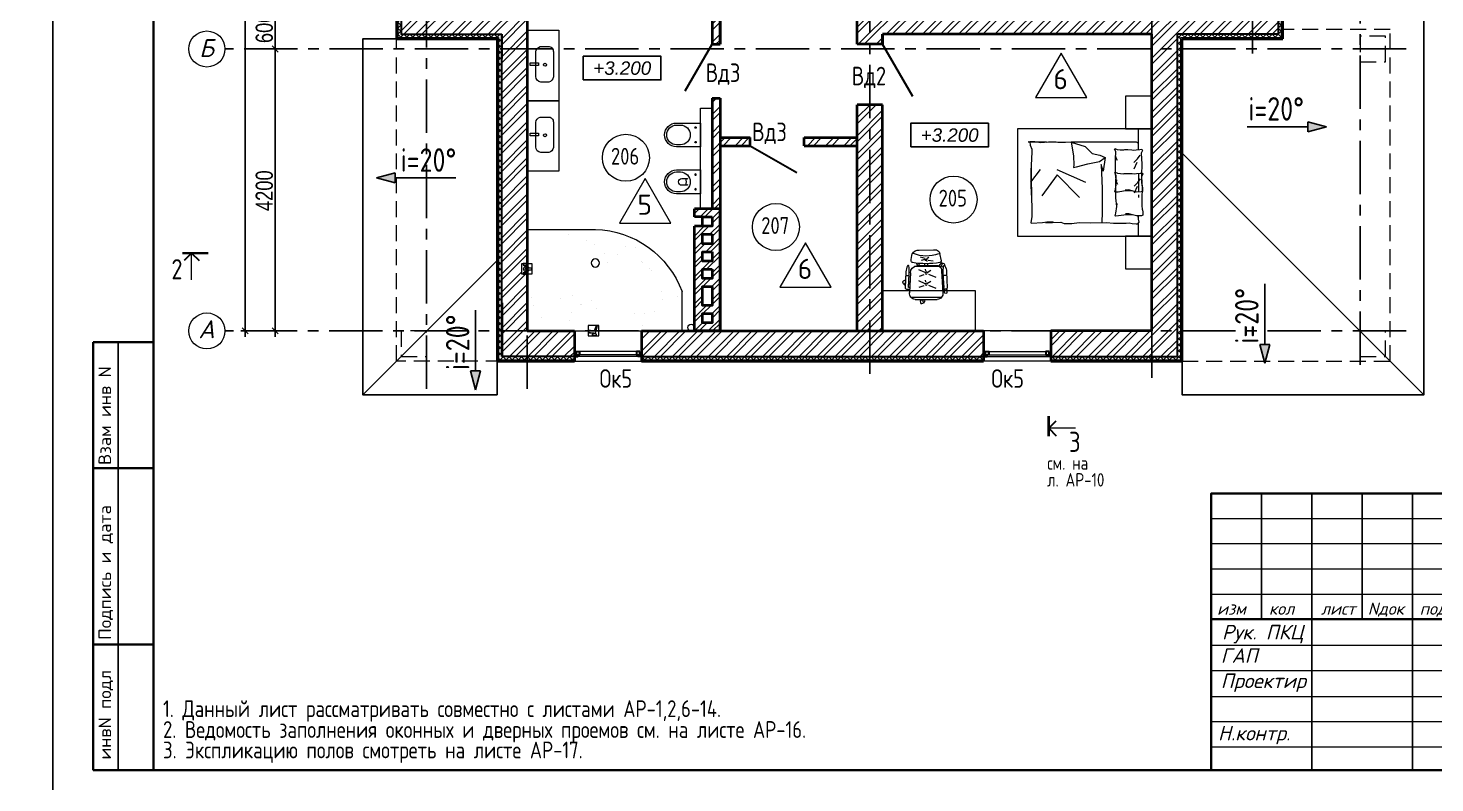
# Model space of a CAD drawing. Extents: x -12289450 to -10763036, y -7834513 to -6150123.
# Drawn here: x -11204386 to -11183438, y -7694349 to -7683106 of the extents above; entities that cross this region are included whole.
import ezdxf

# ---------------------------------------------------------------- set-up
doc = ezdxf.new("R2010")
doc.units = 0
doc.header["$LTSCALE"] = 25
doc.header["$PDMODE"] = 35
doc.linetypes.add('CENTER', pattern=[50.8, 31.75, -6.35, 6.35, -6.35])
doc.linetypes.add('HIDDEN2', pattern=[4.7625, 3.175, -1.5875])
doc.layers.get('DefPoints').update_dxf_attribs({"color": 10, "lineweight": 30})
for name, color, linetype in [('001-ПЕРЕГОРОДКИ', 5, 'Continuous'), ('003-ТЕКСТ', 7, 'Continuous'), ('005-РАЗМЕРЫ', 252, 'Continuous'), ('008-ШТРИХОВКА', 252, 'Continuous'), ('014-ОСИ', 251, 'CENTER'), ('Annotation - Text', 7, 'Continuous'), ('ArchiCAD', 7, 'Continuous'), ('kassa', 7, 'Continuous'), ('Крыши', 7, 'Continuous'), ('Новое', 51, 'Continuous'), ('Примечания', 7, 'Continuous'), ('Текст', 7, 'Continuous'), ('Чертеж эскизный', 7, 'Continuous')]:
    doc.layers.add(name, color=color, linetype=linetype)
for name, color, linetype, lineweight in [('05_Мебель', 32, 'Continuous', 9), ('06_Сантехника', 140, 'Continuous', 9), ('4_мебель', 30, 'Continuous', 9), ('5_сантехника', 140, 'Continuous', 9), ('text', 1, 'Continuous', 15), ('маркировка', 114, 'Continuous', 20), ('САНТЕХНИКА', 7, 'Continuous', 15), ('СТЕНЫ', 5, 'Continuous', 40)]:
    doc.layers.add(name, color=color, linetype=linetype, lineweight=lineweight)
doc.layers.add('Окна ArchiCAD_Ном._пера__23', color=7, linetype='Continuous', lineweight=30, true_color=0xff6600)
doc.layers.add('Окна ArchiCAD_Ном._пера__3', color=7, linetype='Continuous', lineweight=15, true_color=0xff6600)
doc.styles.add('gismo', font='isocpeui.ttf')
doc.styles.add('GOST 2.304', font='cs_gost2304.shx')
doc.styles.add('SIMP701', font='simplex701.shx')
doc.styles.get("Standard").update_dxf_attribs({"font": 'arial.ttf'})
doc.styles.add('TXT0', font='txt', dxfattribs={"width": 0.8})
doc.styles.add('ГОСТ 2.304', font='CS_Gost2304.shx')
doc.styles.add('Текстер', font='ariali.ttf')
doc.dimstyles.new('РАЗМЕРЫ', dxfattribs={"dimscale": 30, "dimtxt": 8.5, "dimasz": 0.15, "dimexe": 0, "dimexo": 0, "dimgap": 1.2, "dimtad": 1, "dimdec": 0, "dimzin": 0, "dimdsep": 46, "dimtxsty": 'TXT0', "dimblk1": 'A8MITTA', "dimblk2": 'A8MITTA', "dimsah": 1, "dimcen": 2, "dimse1": 1, "dimse2": 1, "dimadec": 0, "dimazin": 0, "dimtp": 6, "dimtm": 6, "dimtfac": 1, "dimtdec": 0, "dimtofl": 0, "dimtmove": 0, "dimatfit": 3, "dimldrblk": 'A8MITTA', "dimfxl": 0, "dimtolj": 1, "dimtzin": 0, "dimarcsym": 0})

# ---------------------------------------------------------------- blocks, each defined once
blk = doc.blocks.new('A8MITTA', base_point=(3180, 3140))
for p, q in [((3160, 3140), (3200, 3140)), ((3170, 3130), (3190, 3150)), ((3180, 3155), (3180, 3125))]:
    blk.add_line(p, q)
blk = doc.blocks.new('*D54')
at = {"layer": '005-РАЗМЕРЫ', "color": 0, "lineweight": -2, "ltscale": 1.2, "transparency": 16777216}
blk.add_line((-11200705, -7687613), (-11200705, -7683422), dxfattribs=at)
at = {"layer": 'DefPoints', "color": 0, "ltscale": 1.2, "transparency": 16777216}
for p in [(-11200705, -7683417), (-11200637, -7683417), (-11200654, -7687617)]:
    blk.add_point(p, dxfattribs=at)
at = {"layer": '005-РАЗМЕРЫ', "color": 0, "lineweight": -2, "ltscale": 1.2, "transparency": 16777216, "xscale": 4.5, "yscale": 4.5, "zscale": 4.5}
for p, rotation in [((-11200705, -7683417), 90), ((-11200705, -7687617), 270)]:
    blk.add_blockref('A8MITTA', p, dxfattribs=dict(at, rotation=rotation))
at = {"layer": '005-РАЗМЕРЫ', "color": 0, "ltscale": 1.2, "transparency": 16777216, "insert": (-11200868, -7685528), "char_height": 255, "attachment_point": 5, "rotation": 90, "style": 'TXT0'}
blk.add_mtext('\\A1;4200', dxfattribs=at)
blk = doc.blocks.new('*D55')
at = {"layer": '005-РАЗМЕРЫ', "color": 0, "lineweight": -2, "ltscale": 1.2, "transparency": 16777216}
blk.add_line((-11201152, -7687613), (-11201152, -7677122), dxfattribs=at)
at = {"layer": 'DefPoints', "color": 0, "ltscale": 1.2, "transparency": 16777216}
for p in [(-11201152, -7677117), (-11200975, -7677117), (-11201027, -7687617)]:
    blk.add_point(p, dxfattribs=at)
at = {"layer": '005-РАЗМЕРЫ', "color": 0, "lineweight": -2, "ltscale": 1.2, "transparency": 16777216, "xscale": 4.5, "yscale": 4.5, "zscale": 4.5}
for p, rotation in [((-11201152, -7677117), 90), ((-11201152, -7687617), 270)]:
    blk.add_blockref('A8MITTA', p, dxfattribs=dict(at, rotation=rotation))
at = {"layer": '005-РАЗМЕРЫ', "color": 0, "ltscale": 1.2, "transparency": 16777216, "insert": (-11201315, -7682100), "char_height": 255, "attachment_point": 5, "rotation": 90, "style": 'TXT0'}
blk.add_mtext('\\A1;10500', dxfattribs=at)
blk = doc.blocks.new('*D56')
at = {"layer": '005-РАЗМЕРЫ', "color": 0, "lineweight": -2, "ltscale": 1.2, "transparency": 16777216}
blk.add_line((-11200705, -7683413), (-11200705, -7682822), dxfattribs=at)
at = {"layer": 'DefPoints', "color": 0, "ltscale": 1.2, "transparency": 16777216}
for p in [(-11200891, -7682817), (-11200705, -7682817), (-11200891, -7683417)]:
    blk.add_point(p, dxfattribs=at)
at = {"layer": '005-РАЗМЕРЫ', "color": 0, "lineweight": -2, "ltscale": 1.2, "transparency": 16777216, "xscale": 4.5, "yscale": 4.5, "zscale": 4.5}
for p, rotation in [((-11200705, -7682817), 90), ((-11200705, -7683417), 270)]:
    blk.add_blockref('A8MITTA', p, dxfattribs=dict(at, rotation=rotation))
at = {"layer": '005-РАЗМЕРЫ', "color": 0, "ltscale": 1.2, "transparency": 16777216, "insert": (-11200868, -7683102), "char_height": 255, "attachment_point": 5, "rotation": 90, "style": 'TXT0'}
blk.add_mtext('\\A1;600', dxfattribs=at)
blk = doc.blocks.new('роза')
at = {"layer": 'САНТЕХНИКА', "linetype": 'Continuous', "ltscale": 0.4}
for p, q in [((8605, -236955), (10205, -236955)), ((8605, -236955), (8605, -237569)), ((10205, -236955), (10205, -237362)), ((8605, -237624), (8605, -238005)), ((8605, -238005), (9308, -238005))]:
    blk.add_line(p, q, dxfattribs=at)
for points in [[(9233, -236903), (9344, -236903), (9344, -237013), (9233, -237013)], [(8548, -237651), (8650, -237651), (8650, -237541), (8548, -237541)]]:
    blk.add_lwpolyline(points, close=True, dxfattribs=at)
for points in [[(9257, -236937), (9240, -236937), (9240, -236964), (9257, -236964), (9257, -236952)], [(9248, -236937), (9293, -236937)], [(9297, -236952), (9257, -236952)], [(9293, -236923), (9275, -236923), (9275, -236908), (9320, -236908), (9320, -236923)], [(9293, -236908), (9309, -236908)], [(9293, -236937), (9293, -236923)], [(9315, -237013), (9297, -236952)], [(9320, -236923), (9309, -236923)], [(9309, -236923), (9309, -236937)], [(9309, -236937), (9331, -237013)], [(8589, -237557), (8560, -237557), (8560, -237541), (8605, -237541), (8605, -237557)], [(8589, -237541), (8605, -237541), (8605, -237569)], [(8605, -237635), (8605, -237651), (8560, -237651), (8560, -237635), (8589, -237635)], [(8589, -237568), (8589, -237557)], [(8605, -237624), (8605, -237651), (8589, -237651)], [(8589, -237635), (8589, -237625)], [(8623, -237588), (8650, -237588), (8650, -237604), (8623, -237604)]]:
    blk.add_lwpolyline(points, dxfattribs=at)
for points in [[(8979, -237949, 0, 0, -0.846526), (8870, -237313, 0.05, 0.05, 0), (9255, -237202, 0.05, 0.05, 0.05372), (9523, -237101, 0.05, 0.05, -0.096992), (9831, -237010, 0.05, 0.05, -0.574349), (10102, -237460, 0.05, 0.05, -0.136703), (9714, -237820, 0.05, 0.05, -0.380662), (9563, -237780, 0.05, 0.05, 0.414485), (9412, -237746, 0.05, 0.05, -0.169361), (9088, -237939, 0.05, 0.05, -0.088603)], [(9005, -237895, 0, 0, -0.960693), (8922, -237355, 0.05, 0.05, 0), (9276, -237268, 0.05, 0.05, 0.042303), (9576, -237167, 0.05, 0.05, -0.162407), (9887, -237144, 0.05, 0.05, -0.367548), (9997, -237362, 0.05, 0.05, -0.204221), (9709, -237723, 0.05, 0.05, -0.318406), (9598, -237703, 0.05, 0.05, 0.378033), (9375, -237695, 0.05, 0.05, -0.122857), (9073, -237884, 0.05, 0.05, -0.044484)]]:
    blk.add_lwpolyline(points, format="xyseb", close=True, dxfattribs=at)
at = {"layer": 'САНТЕХНИКА', "linetype": 'Continuous', "ltscale": 0.4, "const_width": 0.05}
for points in [[(8650, -237622), (8650, -237323, -0.349533), (8905, -237013, -0.028168)], [(8905, -237013, -0.103338), (8980, -237011, -0.319501), (9052, -237091, 0.06599), (9068, -237172, 0.186262), (9109, -237223, 0.157206), (9169, -237227, 0.708159)], [(9744, -237023, -0.175876), (9994, -237019, -0.481491), (10102, -237460, 0.275149)]]:
    blk.add_lwpolyline(points, format="xyb", dxfattribs=at)
at = {"layer": 'САНТЕХНИКА', "linetype": 'Continuous', "ltscale": 0.4}
for centre, radius in [((8595, -237596), 15.2), ((9308, -237658), 42)]:
    blk.add_circle(centre, radius, dxfattribs=at)
for centre, radius, start, end in [((9282, -237022), 983, 271.5514, 339.7785), ((8595, -237596), 29.2, 102.1675, 257.8325), ((8595, -237596), 29.2, 15.5335, 71.0444), ((8595, -237596), 29.2, 288.9556, 344.4665)]:
    blk.add_arc(centre, radius, start, end, dxfattribs=at)
blk = doc.blocks.new('*U26')
at = {"layer": '06_Сантехника'}
for points in [[(178, -358), (178, 0), (-178, 0), (-178, -358, 0.413814), (0, -535), (0, -535, 0.413814)], [(-148, -301), (-148, -357, 0.413754), (0, -505, 0.413754), (148, -357), (148, -301, 0.413754), (0, -153, 0.413754)]]:
    blk.add_lwpolyline(points, format="xyb", close=True, dxfattribs=at)
for points in [[(-95, -75), (-125, -75)], [(-110, -90), (-110, -60)], [(95, -75), (125, -75)], [(110, -90), (110, -60)]]:
    blk.add_lwpolyline(points, dxfattribs=at)
for points in [[(-40, -190), (-50, -201), (-50, -279, 0.414214), (0, -329, 0.414214), (50, -279), (50, -201), (39, -190)], [(-50, -221, -0.185786), (50, -221, 2.902182)]]:
    blk.add_lwpolyline(points, format="xyb", dxfattribs=at)
for centre in [(-110, -75), (110, -75)]:
    blk.add_circle(centre, 10, dxfattribs=at)
blk = doc.blocks.new('heheh')
at = {"layer": '06_Сантехника'}
for points in [[(-42, 504), (426, 504), (426, -546), (-42, -546)], [(0, 20), (126, 20), (126, -20), (0, -20)]]:
    blk.add_lwpolyline(points, close=True, dxfattribs=at)
blk.add_lwpolyline([(85, 180, -0.307522), (148, 261), (270, 261, -0.453532), (346, 184), (346, -192, -0.34044), (279, -268), (160, -268, -0.375893), (85, -185)], format="xyb", close=True, dxfattribs=at)
blk.add_circle((222, -11), 21.7, dxfattribs=at)
blk = doc.blocks.new('*U20')
at = {"layer": '05_Мебель'}
for points in [[(900, -2000), (-700, -2000), (-700, 0), (900, 0)], [(206, -533), (244, -550), (255, -546), (239, -513), (235, -469), (231, -427), (235, -414), (236, -396), (236, -352), (233, -292), (229, -265), (234, -230), (239, -172), (241, -145), (225, -135), (184, -155), (21, -143), (-138, -147), (-247, -148), (-297, -143), (-309, -138), (-335, -136), (-387, -133), (-395, -153), (-397, -231), (-378, -290), (-383, -415), (-396, -499), (-398, -535), (-393, -545), (-353, -539), (-258, -523), (-125, -535), (99, -538)], [(561, -538), (599, -555), (610, -551), (594, -518), (590, -474), (586, -432), (590, -419), (591, -401), (591, -357), (588, -297), (584, -270), (589, -236), (594, -177), (596, -150), (580, -140), (539, -160), (376, -149), (217, -152), (108, -154), (58, -149), (46, -144), (20, -141), (-32, -138), (-40, -158), (-42, -236), (-23, -295), (-28, -420), (-41, -504), (-43, -540), (-38, -550), (2, -544), (97, -528), (230, -540), (454, -543)]]:
    blk.add_lwpolyline(points, close=True, dxfattribs=at)
for points in [[(-700, -200), (-502, -200)], [(700, -1200), (697, -1286), (697, -1398), (700, -1424), (703, -1465), (702, -1540), (694, -1655), (702, -1718), (703, -1788), (705, -1842), (700, -1569), (703, -1697), (705, -1742), (706, -1789), (708, -1816), (659, -1813), (597, -1785), (555, -1787), (361, -1797), (156, -1799), (-89, -1791), (314, -1797), (25, -1800), (-59, -1794), (-153, -1790), (-256, -1787), (-406, -1787), (-498, -1800), (-504, -1793), (-494, -1631), (-485, -1564), (-487, -1470), (-493, -1585), (-493, -1480), (-491, -1358), (-510, -1306), (-508, -1193), (-496, -1085), (-499, -915), (-496, -677), (-504, -573), (-503, -383), (-501, -337), (-507, -294), (-516, -234), (-515, -208), (-488, -191), (-447, -199), (-396, -205)], [(-441, -200), (-396, -200)], [(-84, -200), (-121, -200)], [(236, -200), (-41, -200)], [(45, -264), (100, -210), (155, -170)], [(400, -269), (455, -215), (510, -175)], [(592, -200), (900, -200)], [(-378, -290), (-365, -343), (-366, -394)], [(44, -218), (-56, -262)], [(-23, -295), (-10, -348), (-11, -399)], [(400, -223), (299, -267)], [(-258, -523), (-213, -516)], [(146, -536), (116, -531), (78, -511)], [(97, -528), (142, -522)], [(501, -541), (471, -536), (433, -516)], [(700, -1200), (639, -995), (533, -888), (509, -775), (475, -695), (271, -724), (371, -756), (9, -741), (-338, -738), (-497, -743)], [(700, -1200), (501, -1166), (362, -1163), (325, -1169), (333, -1123), (379, -953), (416, -778), (475, -695)], [(297, -1416), (104, -989)], [(-121, -1077), (218, -1410), (-97, -1640)], [(104, -1800), (295, -1657)]]:
    blk.add_lwpolyline(points, dxfattribs=at)
blk.add_lwpolyline([(592, -200), (670, -200, -0.414214), (700, -230), (700, -1200)], format="xyb", dxfattribs=at)
blk = doc.blocks.new('Уровень')
at = {"color": 213, "linetype": 'ByBlock'}
blk.add_lwpolyline([(0, 0), (1544, 0), (1544, 469), (0, 469)], close=True, dxfattribs=at)
at = {"flags": 4}
blk.add_attdef('+-0.000', (70, 107), '', height=250, dxfattribs=at)
blk = doc.blocks.new('ЛИНИЯ_8331', base_point=(-6696, 28377))
at = {"layer": 'Чертеж эскизный', "color": 7, "linetype": 'Continuous'}
blk.add_line((-6696, 28377), (-5792, 28377), dxfattribs=at)
at = {"layer": 'Чертеж эскизный', "color": 49, "linetype": 'Continuous'}
for p, q in [((-5512, 28377), (-5792, 28452)), ((-5792, 28302), (-5792, 28452)), ((-5512, 28377), (-5792, 28302))]:
    blk.add_line(p, q, dxfattribs=at)
at = {"layer": 'Чертеж эскизный', "color": 49}
blk.add_solid([(-5512, 28377), (-5792, 28302), (-5792, 28452)], dxfattribs=at)
blk = doc.blocks.new('*U21')
at = {"layer": '05_Мебель'}
for p, q in [((-351, 231), (-438, 213)), ((-334, 229), (-351, 231)), ((-152, 240), (143, 255)), ((210, 236), (210, -225)), ((-492, 109), (-494, -102)), ((-368, 24), (-386, 92)), ((-349, 25), (-335, 82)), ((-340, 4), (-320, -4)), ((-257, 27), (-289, 27)), ((-257, -170), (-257, 145)), ((-257, -12), (-257, 27)), ((-249, -186), (-249, 178)), ((-182, 11), (-209, 16)), ((-156, 20), (-198, 114)), ((-125, 39), (-100, 113)), ((-17, 12), (-44, 16)), ((9, 21), (-33, 115)), ((40, 40), (65, 114)), ((243, 171), (244, -159)), ((-331, -220), (-438, -198)), ((-371, -9), (-384, -31)), ((-343, -23), (-332, -100)), ((-289, -12), (-257, -12)), ((-159, -6), (-191, -62)), ((-133, -30), (-90, -138)), ((6, -5), (-26, -61)), ((32, -29), (75, -138)), ((-325, -216), (-331, -220)), ((-184, -224), (143, -243))]:
    blk.add_line(p, q, dxfattribs=at)
for points in [[(66, 251), (65, 271), (-139, 259, -0.068535), (-256, 266, -0.533313), (-256, 284, -0.12555), (-169, 308), (69, 318, -0.414214), (89, 300), (91, 252)], [(-28, 314, -0.063028), (-40, 328), (-18, 359, -0.195922), (26, 327), (24, 323)], [(0, 315), (0, 318, -0.414214), (16, 328), (16, 328, -0.324304), (27, 316)], [(243, 52), (270, 55, -0.414214), (285, 43), (285, 43, -0.414214), (273, 28), (243, 24)], [(251, 53, -0.164256), (268, 96), (304, 85, -0.195922), (287, 33), (283, 34)], [(-240, -202), (-269, -228, -0.414214), (-288, -227), (-288, -227, -0.414214), (-287, -208), (-254, -178)], [(-261, -266), (-279, -272, -0.195922), (-295, -220), (-292, -219)], [(66, -239), (65, -260), (-139, -248, 0.068535), (-256, -255, 0.533313), (-256, -273, 0.12555), (-169, -297), (69, -307, 0.414214), (89, -289), (91, -240)], [(-255, -216, -0.137325), (-243, -253, -0.137325)], [(91, -241), (109, -281, -0.414214), (102, -299), (102, -299, -0.300611), (87, -296)], [(101, -263, -0.164256), (147, -265), (148, -303, -0.195922), (93, -303), (93, -299)]]:
    blk.add_lwpolyline(points, format="xyb", dxfattribs=at)
for points in [[(-113, 311), (-113, 261)], [(-15, 247), (-11, 266)], [(17, 268), (13, 248)], [(-298, 154), (-257, 131)], [(-257, 99), (-295, 121)], [(-113, -300), (-113, -250)], [(65, -250), (60, -238)]]:
    blk.add_lwpolyline(points, dxfattribs=at)
for centre in [(-150, 6), (15, 7)]:
    blk.add_circle(centre, 15.2, dxfattribs=at)
for centre, radius, start, end in [((-386, 120), 106, 119.2361, 186.2279), ((-329, 207), 22.6, 351.9619, 107.7777), ((-1485, 7), 1196, 350.212, 9.788), ((-155, 138), 102, 88.604, 176.2041), ((154, 166), 89.4, 3.0007, 97.2703), ((-912, 6), 509, 338.9967, 21.8905), ((-420, -123), 77.2, 164.3745, 256.6582), ((-328, -195), 21.2, 277.5514, 358.5852), ((-189, -155), 69.1, 192.4462, 274.5048), ((154, -154), 89.4, 262.7297, 356.9993)]:
    blk.add_arc(centre, radius, start, end, dxfattribs=at)
blk.add_ellipse((-348, 8), major_axis=(-0.8, -17.3), ratio=0.494061, dxfattribs=at)

msp = doc.modelspace()

# ---------------------------------------------------------------- hatches: boundary and pattern name
at = {"layer": '008-ШТРИХОВКА', "ltscale": 3}
h = msp.add_hatch(dxfattribs=at)
h.set_pattern_fill('ANSI32', color=256, scale=20)
h.set_pattern_definition([(45, (-11198831.93, -7687997.22), (-134.7038, 134.7038), []), (45, (-11198742.13, -7687997.22), (-134.7038, 134.7038), [])])
h.paths.add_polyline_path([(-11196951.9, -7679117.2), (-11197331.9, -7679117.2), (-11197331.9, -7680337.2), (-11198831.9, -7680337.2), (-11198831.9, -7681267.2), (-11198781.9, -7681267.2), (-11198451.9, -7681267.2), (-11198451.9, -7681117.2), (-11198451.9, -7680717.2), (-11196951.9, -7680717.2)])
h.paths.add_polyline_path([(-11196951.9, -7677117.2), (-11195951.9, -7677117.2), (-11195951.9, -7676737.2), (-11197331.9, -7676737.2), (-11197331.9, -7678117.2), (-11197281.9, -7678117.2), (-11196951.9, -7678117.2)])
h.paths.add_polyline_path([(-11189561.9, -7676737.2), (-11194951.9, -7676737.2), (-11194951.9, -7676787.2), (-11194951.9, -7677117.2), (-11192041.9, -7677117.2), (-11192041.9, -7677937.2), (-11191661.9, -7677937.2), (-11191661.9, -7677117.2), (-11189561.9, -7677117.2)])
h.paths.add_polyline_path([(-11191661.9, -7678977.2), (-11192041.9, -7678977.2), (-11192041.9, -7679557.2), (-11192041.9, -7680717.2), (-11191661.9, -7680717.2)])
h.paths.add_polyline_path([(-11185771.9, -7676737.2), (-11188561.9, -7676737.2), (-11188561.9, -7677117.2), (-11188551.9, -7677117.2), (-11186951.9, -7677117.2), (-11186467, -7677117.2), (-11186151.9, -7677117.2), (-11186151.9, -7679467.2), (-11185771.9, -7679467.2)])
h.paths.add_polyline_path([(-11185771.9, -7680467.2), (-11186151.8, -7680467.2), (-11186151.9, -7682817.2), (-11192041.9, -7682817.2), (-11192041.9, -7683347.2), (-11191661.9, -7683347.2), (-11191661.9, -7683197.2), (-11190661.9, -7683197.2), (-11187651.9, -7683197.2), (-11187651.9, -7687617.2), (-11189156.9, -7687617.2), (-11189156.9, -7687997.2), (-11187271.9, -7687997.2), (-11187271.9, -7686797.2), (-11187271.9, -7683197.2), (-11185771.9, -7683197.2)])
h.paths.add_polyline_path([(-11191661.9, -7684247.2), (-11192041.9, -7684247.2), (-11192041.9, -7687617.2), (-11191661.9, -7687617.2)], flags=17)
h.paths.add_polyline_path([(-11196951.9, -7682817.2), (-11198451.9, -7682817.2), (-11198451.9, -7682267.2), (-11198831.9, -7682267.2), (-11198831.9, -7683197.2), (-11197331.9, -7683197.2), (-11197331.9, -7687997.2), (-11196251.9, -7687997.2), (-11196251.9, -7687947.2), (-11196251.9, -7687617.2), (-11196951.9, -7687617.2), (-11196951.9, -7686772.6), (-11197033.9, -7686772.6), (-11197033.9, -7686614.6), (-11196951.9, -7686614.6), (-11196951.9, -7686105.2)])
h.paths.add_polyline_path([(-11190156.9, -7687617.2), (-11192741.9, -7687617.2), (-11195251.9, -7687617.2), (-11195251.9, -7687997.2), (-11193741.9, -7687997.2), (-11190156.9, -7687997.2)])
h = msp.add_hatch(dxfattribs=at)
h.set_pattern_fill('ANSI37', color=256, scale=20, style=0)
h.set_pattern_definition([(45, (-11198881.93, -7688047.22), (-44.90128, 44.90128), []), (135, (-11198881.93, -7688047.22), (-44.90128, -44.90128), [])])
h.paths.add_polyline_path([(-11197331.9, -7683197.2), (-11198831.9, -7683197.2), (-11198831.9, -7682267.2), (-11198881.9, -7682267.2), (-11198881.9, -7683247.2), (-11197381.9, -7683247.2), (-11197381.9, -7688047.2), (-11196251.9, -7688047.2), (-11196251.9, -7687997.2), (-11197331.9, -7687997.2)])
h.paths.add_polyline_path([(-11190156.9, -7687997.2), (-11193741.9, -7687997.2), (-11195251.9, -7687997.2), (-11195251.9, -7688047.2), (-11193741.9, -7688047.2), (-11190156.9, -7688047.2)])
h.paths.add_polyline_path([(-11187221.9, -7686797.2), (-11187221.9, -7683247.2), (-11185721.9, -7683247.2), (-11185721.9, -7680467.2), (-11185771.9, -7680467.2), (-11185771.9, -7683197.2), (-11187271.9, -7683197.2), (-11187271.9, -7686797.2), (-11187271.9, -7687997.2), (-11189156.9, -7687997.2), (-11189156.9, -7688047.2), (-11187221.9, -7688047.2)])
h = msp.add_hatch(dxfattribs=at)
h.set_pattern_fill('ANSI32', color=256, scale=20)
h.set_pattern_definition([(45, (-11196951.93, -7685797.22), (-134.704, 134.704), []), (45, (-11196862.13, -7685797.22), (-134.704, 134.704), [])])
h.paths.add_polyline_path([(-11193241.9, -7680597.2), (-11196951.9, -7680597.2), (-11196951.9, -7680717.2), (-11196801.9, -7680717.2), (-11196501.9, -7680717.2), (-11196201.9, -7680717.2), (-11195901.9, -7680717.2), (-11193241.9, -7680717.2)])
h.paths.add_polyline_path([(-11192041.9, -7680597.2), (-11192341.9, -7680597.2), (-11192341.9, -7680717.2), (-11192041.9, -7680717.2)])
h.paths.add_polyline_path([(-11190011.9, -7680597.2), (-11191661.9, -7680597.2), (-11191661.9, -7680717.2), (-11190011.9, -7680717.2)])
h.paths.add_polyline_path([(-11189891.9, -7682097.2), (-11190011.9, -7682097.2), (-11190011.9, -7682817.2), (-11189891.9, -7682817.2)])
h.paths.add_polyline_path([(-11192041.9, -7684737.2), (-11192831.9, -7684737.2), (-11192831.9, -7684857.2), (-11192041.9, -7684857.2)])
h.paths.add_polyline_path([(-11194081.9, -7684147.2), (-11194201.9, -7684147.2), (-11194201.9, -7685797.2), (-11194081.9, -7685797.2)])
h.paths.add_polyline_path([(-11193631.9, -7684737.2), (-11194081.9, -7684737.2), (-11194081.9, -7684857.2), (-11193631.9, -7684857.2)])
h.paths.add_polyline_path([(-11194081.9, -7682817.2), (-11196951.9, -7682817.2), (-11196951.9, -7682937.2), (-11194201.9, -7682937.2), (-11194201.9, -7683347.2), (-11194081.9, -7683347.2)])
h = msp.add_hatch(dxfattribs=at)
h.set_pattern_fill('ANSI32', color=256, scale=15)
h.set_pattern_definition([(45, (-11194461.93, -7687617.22), (-101.028, 101.028), []), (45, (-11194394.58, -7687617.22), (-101.028, 101.028), [])])
h.paths.add_polyline_path([(-11194081.9, -7685797.2), (-11194461.9, -7685797.2), (-11194461.9, -7685917.2), (-11194341.9, -7685917.2), (-11194201.9, -7685917.2), (-11194201.9, -7686057.2), (-11194341.9, -7686057.2), (-11194461.9, -7686057.2), (-11194461.9, -7687617.2), (-11194081.9, -7687617.2)])
h.paths.add_polyline_path([(-11194201.9, -7686317.2), (-11194341.9, -7686317.2), (-11194341.9, -7686177.2), (-11194201.9, -7686177.2)], flags=16)
h.paths.add_polyline_path([(-11194201.9, -7686437.2), (-11194201.9, -7686577.2), (-11194341.9, -7686577.2), (-11194341.9, -7686437.2)], flags=16)
h.paths.add_polyline_path([(-11194201.9, -7686697.2), (-11194201.9, -7686837.2), (-11194341.9, -7686837.2), (-11194341.9, -7686697.2)], flags=16)
h.paths.add_polyline_path([(-11194201.9, -7686957.2), (-11194201.9, -7687237.2), (-11194341.9, -7687237.2), (-11194341.9, -7686957.2)], flags=16)
h.paths.add_polyline_path([(-11194201.9, -7687357.2), (-11194201.9, -7687497.2), (-11194341.9, -7687497.2), (-11194341.9, -7687357.2)], flags=16)

# ---------------------------------------------------------------- linework, layer by layer
at = {"layer": '001-ПЕРЕГОРОДКИ', "lineweight": 35, "ltscale": 100}
msp.add_lwpolyline([(-11202088.9, -7686457.2), (-11201702.4, -7686457.2)], dxfattribs=at)
at = {"layer": '001-ПЕРЕГОРОДКИ', "lineweight": 18, "ltscale": 100}
for points in [[(-11201951.5, -7686856.6), (-11201951.5, -7686457.2)], [(-11188787.5, -7689067.5), (-11189186.9, -7689067.5)], [(-11188787.5, -7689067.5), (-11189186.9, -7689067.5)]]:
    msp.add_lwpolyline(points, dxfattribs=at)
at = {"layer": '014-ОСИ'}
for points in [[(-11198451.9, -7688477.2), (-11198451.9, -7674758.6)], [(-11196951.9, -7688477.2), (-11196951.9, -7674758.6)], [(-11191851.9, -7688255.3), (-11191851.9, -7674758.6)], [(-11187651.9, -7688313.6), (-11187651.9, -7674658.6)], [(-11184551.9, -7688119.5), (-11184551.9, -7674758.6)], [(-11186151.9, -7683486.1), (-11186151.9, -7678997.2)], [(-11183865.1, -7683417.2), (-11201454.8, -7683417.2)], [(-11183866.9, -7687617.2), (-11201449.8, -7687617.2)]]:
    msp.add_lwpolyline(points, dxfattribs=at)
at = {"layer": '05_Мебель'}
for points in [[(-11188044, -7684122.3), (-11188044, -7684607.2), (-11187651.9, -7684607.2), (-11187651.9, -7684122.3)], [(-11188044, -7686207.2), (-11188044, -7686692.2), (-11187651.9, -7686692.2), (-11187651.9, -7686207.2)], [(-11190280.5, -7687617.2), (-11190280.5, -7687017.3), (-11191661.9, -7687017.3), (-11191661.9, -7687617.2)]]:
    msp.add_lwpolyline(points, close=True, dxfattribs=at)
at = {"layer": '06_Сантехника'}
for points in [[(-11194729.4, -7684519.7), (-11194371.9, -7684519.7), (-11194371.9, -7684874.7), (-11194729.4, -7684874.7, -0.4138143), (-11194906.9, -7684697.2), (-11194906.9, -7684697.2, -0.4138143)], [(-11194672.5, -7684844.7), (-11194729.4, -7684844.7, -0.4137544), (-11194876.9, -7684697.2, -0.4137544), (-11194729.4, -7684549.7), (-11194672.5, -7684549.7, -0.4137544), (-11194525, -7684697.2, -0.4137544)]]:
    msp.add_lwpolyline(points, format="xyb", close=True, dxfattribs=at)
for points in [[(-11194461.9, -7684587.2), (-11194431.9, -7684587.2)], [(-11194446.9, -7684602.2), (-11194446.9, -7684572.2)], [(-11194461.9, -7684807.2), (-11194431.9, -7684807.2)], [(-11194446.9, -7684792.2), (-11194446.9, -7684822.2)]]:
    msp.add_lwpolyline(points, dxfattribs=at)
for centre in [(-11194446.9, -7684587.2), (-11194446.9, -7684807.2)]:
    msp.add_circle(centre, 10, dxfattribs=at)
at = {"layer": '4_мебель', "lineweight": 30}
for points in [[(-11194601.9, -7684040), (-11194201.9, -7683347.2)], [(-11191211.9, -7684126.6), (-11191661.9, -7683347.2)], [(-11193631.9, -7684857.2), (-11192939.1, -7685257.2)]]:
    msp.add_lwpolyline(points, dxfattribs=at)
at = {"layer": 'Annotation - Text', "color": 0, "lineweight": 20}
for centre in [(-11201723.1, -7683417.2), (-11201723.1, -7687617.2)]:
    msp.add_circle(centre, 268.3, dxfattribs=at)
at = {"layer": 'ArchiCAD', "color": 7, "linetype": 'Continuous', "lineweight": 35}
for p, q in [((-11203418.7, -7687786.3), (-11202518.7, -7687786.3)), ((-11203418.7, -7687786.3), (-11203418.7, -7694161.2)), ((-11203418.7, -7689661.2), (-11202518.7, -7689661.2)), ((-11186768.7, -7690036), (-11172893.9, -7690036)), ((-11186768.7, -7690036), (-11172893.9, -7690036)), ((-11186768.7, -7691911), (-11172893.9, -7691911)), ((-11203418.7, -7692286.2), (-11202518.7, -7692286.2)), ((-11203418.7, -7694161.2), (-11202518.7, -7694161.2))]:
    msp.add_line(p, q, dxfattribs=at)
for points in [[(-11202518.7, -7672636.3), (-11172893.9, -7672636.3), (-11172893.9, -7694161.2), (-11202518.7, -7694161.2)], [(-11202518.7, -7672636.3), (-11172893.9, -7672636.3), (-11172893.9, -7694161.2), (-11202518.7, -7694161.2)], [(-11172893.9, -7694160.9), (-11186768.7, -7694160.9), (-11186768.7, -7690036), (-11172893.9, -7690036), (-11172893.9, -7694160.9)]]:
    msp.add_lwpolyline(points, close=True, dxfattribs=at)
at = {"layer": 'kassa', "lineweight": 15}
for p, q in [((-11186768.7, -7690411), (-11181893.7, -7690411)), ((-11181893.7, -7690786), (-11186768.7, -7690786)), ((-11186768.7, -7691161), (-11181893.7, -7691161)), ((-11186768.7, -7691536), (-11181893.7, -7691536)), ((-11186768.7, -7692297.9), (-11181893.7, -7692297.9)), ((-11186768.7, -7692672.8), (-11181893.7, -7692672.8)), ((-11186768.7, -7693059.7), (-11181893.7, -7693059.7)), ((-11186768.7, -7693434.7), (-11181893.7, -7693434.7)), ((-11186768.7, -7693809.7), (-11181893.7, -7693809.7))]:
    msp.add_line(p, q, dxfattribs=at)
at = {"layer": 'text', "color": 1, "lineweight": 15}
for centre in [(-11195484.8, -7685036.8), (-11190605.3, -7685660.5), (-11193250, -7686068.5)]:
    msp.add_circle(centre, 350, dxfattribs=at)
at = {"layer": 'text', "color": 1, "ltscale": 3}
msp.add_circle((-11194511.9, -7687567.2), 50, dxfattribs=at)
at = {"layer": 'Крыши', "color": 12, "lineweight": 25}
for points in [[(-11187201.9, -7688567.2), (-11183601.9, -7688567.2), (-11183601.9, -7682627.2), (-11185701.9, -7682627.2)], [(-11187201.9, -7688067.2), (-11187201.9, -7688567.2), (-11183601.9, -7688567.2), (-11183601.9, -7682627.2), (-11185701.9, -7682627.2)], [(-11197401.9, -7688567.2), (-11199401.9, -7688567.2), (-11199401.9, -7683267.2), (-11198901.9, -7683267.2)], [(-11197401.9, -7688067.2), (-11197401.9, -7688567.2), (-11199401.9, -7688567.2), (-11199401.9, -7683267.2), (-11198901.9, -7683267.2)], [(-11183601.9, -7688567.2), (-11187201.9, -7684967.2)], [(-11199401.9, -7688567.2), (-11197401.9, -7686567.2)]]:
    msp.add_lwpolyline(points, dxfattribs=at)
at = {"layer": 'маркировка'}
for points in [[(-11189002.6, -7683477.9), (-11189385.7, -7684141.3), (-11188619.6, -7684141.3)], [(-11195196.5, -7685347.8), (-11195579.5, -7686011.2), (-11194813.5, -7686011.2)], [(-11192810.1, -7686303.8), (-11193193.1, -7686967.2), (-11192427, -7686967.2)]]:
    msp.add_lwpolyline(points, close=True, dxfattribs=at)
at = {"layer": 'Новое', "color": 7, "linetype": 'Continuous'}
for p, q in [((-11203043.7, -7687786.3), (-11203043.7, -7694161.2)), ((-11186768.7, -7690036), (-11186768.7, -7694160.9)), ((-11186768.7, -7690036), (-11186768.7, -7694160.9)), ((-11186018.7, -7690036), (-11186018.7, -7691911)), ((-11185268.7, -7690036), (-11185268.7, -7694160.9)), ((-11184518.7, -7690036), (-11184518.7, -7691911)), ((-11183768.7, -7690036), (-11183768.7, -7694160.9))]:
    msp.add_line(p, q, dxfattribs=at)
for points in [[(-11235518.6, -7672261.3), (-11204018.7, -7672261.3), (-11204018.7, -7694536.2), (-11235518.6, -7694536.2)], [(-11235518.6, -7672261.3), (-11204018.7, -7672261.3), (-11204018.7, -7694536.2), (-11235518.6, -7694536.2)], [(-11204018.7, -7672261.3), (-11172518.9, -7672261.3), (-11172518.9, -7694536.2), (-11204018.7, -7694536.2)], [(-11204018.7, -7672261.3), (-11172518.9, -7672261.3), (-11172518.9, -7694536.2), (-11204018.7, -7694536.2)]]:
    msp.add_lwpolyline(points, close=True, dxfattribs=at)
at = {"layer": 'Окна ArchiCAD_Ном._пера__23', "linetype": 'Continuous'}
for points in [[(-11196226.9, -7687947.2), (-11196251.9, -7687947.2), (-11196251.9, -7687997.2), (-11196201.9, -7687997.2), (-11196201.9, -7687972.2), (-11196226.9, -7687972.2), (-11196226.9, -7687947.2)], [(-11195276.9, -7687947.2), (-11195251.9, -7687947.2), (-11195251.9, -7687997.2), (-11195301.9, -7687997.2), (-11195301.9, -7687972.2), (-11195276.9, -7687972.2), (-11195276.9, -7687947.2)], [(-11190131.9, -7687947.2), (-11190156.9, -7687947.2), (-11190156.9, -7687997.2), (-11190106.9, -7687997.2), (-11190106.9, -7687972.2), (-11190131.9, -7687972.2), (-11190131.9, -7687947.2)], [(-11189181.9, -7687947.2), (-11189156.9, -7687947.2), (-11189156.9, -7687997.2), (-11189206.9, -7687997.2), (-11189206.9, -7687972.2), (-11189181.9, -7687972.2), (-11189181.9, -7687947.2)]]:
    msp.add_lwpolyline(points, dxfattribs=at)
for points in [[(-11196226.9, -7687922.2), (-11196176.9, -7687922.2), (-11196176.9, -7687972.2), (-11196226.9, -7687972.2)], [(-11195276.9, -7687922.2), (-11195326.9, -7687922.2), (-11195326.9, -7687972.2), (-11195276.9, -7687972.2)], [(-11190131.9, -7687922.2), (-11190081.9, -7687922.2), (-11190081.9, -7687972.2), (-11190131.9, -7687972.2)], [(-11189181.9, -7687922.2), (-11189231.9, -7687922.2), (-11189231.9, -7687972.2), (-11189181.9, -7687972.2)]]:
    msp.add_lwpolyline(points, close=True, dxfattribs=at)
at = {"layer": 'Окна ArchiCAD_Ном._пера__3', "linetype": 'Continuous'}
for p, q in [((-11195301.9, -7687997.2), (-11196201.9, -7687997.2)), ((-11195326.9, -7687922.2), (-11196176.9, -7687922.2)), ((-11195326.9, -7687972.2), (-11196176.9, -7687972.2)), ((-11190106.9, -7687997.2), (-11189206.9, -7687997.2)), ((-11190081.9, -7687922.2), (-11189231.9, -7687922.2)), ((-11190081.9, -7687972.2), (-11189231.9, -7687972.2))]:
    msp.add_line(p, q, dxfattribs=at)
at = {"layer": 'СТЕНЫ', "lineweight": 30, "ltscale": 3}
for p, q in [((-11185771.9, -7680467.2), (-11185771.9, -7683197.2)), ((-11197331.9, -7687997.2), (-11197331.9, -7683197.2)), ((-11185771.9, -7683197.2), (-11187271.9, -7683197.2)), ((-11196251.9, -7687997.2), (-11197331.9, -7687997.2)), ((-11189156.9, -7687997.2), (-11187271.9, -7687997.2))]:
    msp.add_line(p, q, dxfattribs=at)
at = {"layer": 'СТЕНЫ', "lineweight": 9, "ltscale": 3}
for p, q in [((-11185721.9, -7683247.2), (-11185721.9, -7680467.2)), ((-11197381.9, -7683247.2), (-11197381.9, -7688047.2)), ((-11187221.9, -7686797.2), (-11187221.9, -7683247.2)), ((-11187221.9, -7683247.2), (-11185721.9, -7683247.2)), ((-11187221.9, -7688047.2), (-11187221.9, -7686797.2)), ((-11197381.9, -7688047.2), (-11196251.9, -7688047.2)), ((-11189156.9, -7688047.2), (-11187221.9, -7688047.2))]:
    msp.add_line(p, q, dxfattribs=at)
at = {"layer": 'СТЕНЫ', "ltscale": 3}
for p, q in [((-11185701.9, -7683267.2), (-11185701.9, -7680467.2)), ((-11196951.9, -7682817.2), (-11196951.9, -7687617.2)), ((-11194201.9, -7682937.2), (-11194201.9, -7683347.2)), ((-11194081.9, -7683347.2), (-11194081.9, -7682817.2)), ((-11191661.9, -7683197.2), (-11191661.9, -7683347.2)), ((-11197401.9, -7683267.2), (-11197401.9, -7688067.2)), ((-11194201.9, -7683347.2), (-11194081.9, -7683347.2)), ((-11191661.9, -7683347.2), (-11192041.9, -7683347.2)), ((-11187201.9, -7686797.2), (-11187201.9, -7683267.2)), ((-11187201.9, -7683267.2), (-11185701.9, -7683267.2)), ((-11194201.9, -7684147.2), (-11194081.9, -7684147.2)), ((-11191661.9, -7684247.2), (-11192041.9, -7684247.2)), ((-11194081.9, -7684737.2), (-11193631.9, -7684737.2)), ((-11194081.9, -7684857.2), (-11193631.9, -7684857.2)), ((-11193631.9, -7684857.2), (-11193631.9, -7684737.2)), ((-11192831.9, -7684737.2), (-11192041.9, -7684737.2)), ((-11192831.9, -7684857.2), (-11192831.9, -7684737.2)), ((-11192831.9, -7684857.2), (-11192041.9, -7684857.2)), ((-11187651.9, -7687617.2), (-11187651.9, -7686797.2)), ((-11187201.9, -7688067.2), (-11187201.9, -7686797.2)), ((-11197331.9, -7687197.2), (-11197331.9, -7687997.2)), ((-11196951.9, -7687617.2), (-11196251.9, -7687617.2)), ((-11196251.9, -7687617.2), (-11196251.9, -7688067.2)), ((-11195251.9, -7687617.2), (-11195251.9, -7688067.2)), ((-11190156.9, -7687617.2), (-11190156.9, -7688067.2)), ((-11187651.9, -7687617.2), (-11189156.9, -7687617.2)), ((-11189156.9, -7687617.2), (-11189156.9, -7688067.2)), ((-11197401.9, -7688067.2), (-11196251.9, -7688067.2)), ((-11189156.9, -7688067.2), (-11187201.9, -7688067.2))]:
    msp.add_line(p, q, dxfattribs=at)
at = {"layer": 'СТЕНЫ', "color": 44, "ltscale": 0.3, "true_color": 0xab6317}
for p, q in [((-11194081.9, -7685797.2), (-11194461.9, -7685797.2)), ((-11194341.9, -7685917.2), (-11194461.9, -7685917.2)), ((-11194341.9, -7686057.2), (-11194461.9, -7686057.2)), ((-11194081.9, -7686317.2), (-11194081.9, -7686437.2)), ((-11194081.9, -7687617.2), (-11194461.9, -7687617.2))]:
    msp.add_line(p, q, dxfattribs=at)
at = {"layer": 'СТЕНЫ', "ltscale": 3}
for points in [[(-11198901.9, -7682267.2), (-11198901.9, -7683267.2), (-11197401.9, -7683267.2), (-11197401.9, -7683557.2)], [(-11198451.9, -7682817.2), (-11194081.9, -7682817.2), (-11194081.9, -7683347.2)], [(-11192041.9, -7683347.2), (-11192041.9, -7682817.2)], [(-11191661.9, -7683347.2), (-11191661.9, -7683197.2)], [(-11187651.9, -7683197.2), (-11191661.9, -7683197.2)], [(-11190661.9, -7683197.2), (-11191661.9, -7683197.2)], [(-11187651.9, -7687617.2), (-11187651.9, -7683197.2)], [(-11194201.9, -7684147.2), (-11194201.9, -7685797.2)], [(-11194081.9, -7684147.2), (-11194081.9, -7685797.2)], [(-11192041.9, -7687617.2), (-11192041.9, -7684247.2)], [(-11191661.9, -7687617.2), (-11191661.9, -7684247.2)], [(-11194081.9, -7684857.2), (-11194081.9, -7687617.2)], [(-11187651.9, -7687617.2), (-11187651.9, -7686837.2)], [(-11196951.9, -7687377.2), (-11196951.9, -7687617.2)], [(-11195251.9, -7687617.2), (-11192041.9, -7687617.2)], [(-11192741.9, -7687617.2), (-11190156.9, -7687617.2)], [(-11195251.9, -7688067.2), (-11193741.9, -7688067.2)], [(-11193741.9, -7688067.2), (-11190156.9, -7688067.2)]]:
    msp.add_lwpolyline(points, dxfattribs=at)
at = {"layer": 'СТЕНЫ', "lineweight": 9, "ltscale": 3}
for points in [[(-11198881.9, -7682267.2), (-11198881.9, -7683247.2), (-11197381.9, -7683247.2), (-11197381.9, -7683557.2)], [(-11196251.9, -7687617.2), (-11195251.9, -7687617.2)], [(-11191106.9, -7687617.2), (-11191156.9, -7687617.2)], [(-11189156.9, -7687617.2), (-11190156.9, -7687617.2)], [(-11196251.9, -7688067.2), (-11195251.9, -7688067.2)], [(-11195251.9, -7688047.2), (-11193741.9, -7688047.2)], [(-11193741.9, -7688047.2), (-11190156.9, -7688047.2)], [(-11190156.9, -7688067.2), (-11191156.9, -7688067.2)], [(-11189156.9, -7688067.2), (-11190156.9, -7688067.2)]]:
    msp.add_lwpolyline(points, dxfattribs=at)
at = {"layer": 'СТЕНЫ', "lineweight": 30, "ltscale": 3}
for points in [[(-11198831.9, -7682267.2), (-11198831.9, -7683197.2), (-11197331.9, -7683197.2)], [(-11197331.9, -7683197.2), (-11197331.9, -7683557.2)], [(-11187271.9, -7686797.2), (-11187271.9, -7683197.2)], [(-11187271.9, -7687997.2), (-11187271.9, -7686797.2)], [(-11195251.9, -7687997.2), (-11193741.9, -7687997.2)], [(-11193741.9, -7687997.2), (-11190156.9, -7687997.2)]]:
    msp.add_lwpolyline(points, dxfattribs=at)
at = {"layer": 'СТЕНЫ', "linetype": 'HIDDEN2', "lineweight": 0, "ltscale": 3}
for points in [[(-11197331.9, -7688067.2), (-11198901.9, -7688067.2), (-11198901.9, -7683197.2)], [(-11187201.9, -7688067.2), (-11184101.9, -7688067.2), (-11184101.9, -7683127.2), (-11185701.9, -7683127.2)]]:
    msp.add_lwpolyline(points, dxfattribs=at)
for points in [[(-11184551.9, -7683607.2), (-11184171.9, -7683607.2), (-11184171.9, -7683227.2), (-11184551.9, -7683227.2)], [(-11198831.9, -7687997.2), (-11198451.9, -7687997.2), (-11198451.9, -7687617.2), (-11198831.9, -7687617.2)], [(-11184551.9, -7687997.2), (-11184171.9, -7687997.2), (-11184171.9, -7687617.2), (-11184551.9, -7687617.2)]]:
    msp.add_lwpolyline(points, close=True, dxfattribs=at)
at = {"layer": 'СТЕНЫ', "color": 4, "lineweight": 5}
msp.add_lwpolyline([(-11194371.9, -7684297.2), (-11194371.9, -7684297.2), (-11194201.9, -7684297.2), (-11194201.9, -7685797.2), (-11194371.9, -7685797.2)], close=True, dxfattribs=at)
at = {"layer": 'СТЕНЫ', "color": 44, "ltscale": 0.3, "true_color": 0xab6317}
for points in [[(-11194461.9, -7685917.2), (-11194461.9, -7685797.2)], [(-11194081.9, -7685917.2), (-11194081.9, -7685797.2)], [(-11194081.9, -7687617.2), (-11194081.9, -7685797.2)], [(-11194081.9, -7687617.2), (-11194081.9, -7685797.2)], [(-11194461.9, -7687617.2), (-11194461.9, -7686057.2)], [(-11194081.9, -7686177.2), (-11194081.9, -7686057.2)], [(-11194081.9, -7686437.2), (-11194081.9, -7686317.2)], [(-11194081.9, -7686697.2), (-11194081.9, -7686577.2)], [(-11194081.9, -7687617.2), (-11194081.9, -7686837.2)], [(-11194461.9, -7687617.2), (-11194081.9, -7687617.2)]]:
    msp.add_lwpolyline(points, dxfattribs=at)
for points in [[(-11194201.9, -7685917.2), (-11194201.9, -7686057.2), (-11194341.9, -7686057.2), (-11194341.9, -7685917.2)], [(-11194201.9, -7686177.2), (-11194201.9, -7686317.2), (-11194341.9, -7686317.2), (-11194341.9, -7686177.2)], [(-11194201.9, -7686437.2), (-11194201.9, -7686577.2), (-11194341.9, -7686577.2), (-11194341.9, -7686437.2)], [(-11194201.9, -7686697.2), (-11194201.9, -7686837.2), (-11194341.9, -7686837.2), (-11194341.9, -7686697.2)], [(-11194201.9, -7686957.2), (-11194201.9, -7687237.2), (-11194341.9, -7687237.2), (-11194341.9, -7686957.2)], [(-11194201.9, -7687357.2), (-11194201.9, -7687497.2), (-11194341.9, -7687497.2), (-11194341.9, -7687357.2)]]:
    msp.add_lwpolyline(points, close=True, dxfattribs=at)
at = {"layer": 'СТЕНЫ', "color": 5, "lineweight": 30}
for points in [[(-11201951.5, -7686457.2), (-11202062.5, -7686568.2)], [(-11201951.5, -7686457.2), (-11201840.5, -7686568.2)], [(-11189186.9, -7689067.5), (-11189075.9, -7688956.5)], [(-11189186.9, -7689067.5), (-11189075.9, -7689178.5)]]:
    msp.add_lwpolyline(points, dxfattribs=at)
at = {"layer": 'СТЕНЫ', "ltscale": 4}
msp.add_lwpolyline([(-11189186.9, -7689185.3), (-11189186.9, -7688884.8)], dxfattribs=at)

# ---------------------------------------------------------------- block references
at = {"color": 7, "ltscale": 2}
ref = msp.add_blockref('Уровень', (-11196119.7, -7683877.4), dxfattribs=dict(at, xscale=0.75, yscale=0.75, zscale=0.75))
ref.add_attrib('+-0.000', '+3.200', (-11195970.1, -7683802.1), dxfattribs={"height": 200, "style": 'Текстер'})
ref = msp.add_blockref('Уровень', (-11191243.6, -7684874.6), dxfattribs=dict(at, xscale=0.75, yscale=0.75, zscale=0.75))
ref.add_attrib('+-0.000', '+3.200', (-11191094, -7684799.3), dxfattribs={"height": 200, "style": 'Текстер'})
at = {"layer": '4_мебель', "xscale": -1}
for name, p, rotation in [('*U20', (-11187651.9, -7685507.2), 270), ('*U21', (-11191006.2, -7686903.9), 90)]:
    msp.add_blockref(name, p, dxfattribs=dict(at, rotation=rotation))
at = {"layer": '5_сантехника', "xscale": -1, "rotation": 270.0002247559123}
msp.add_blockref('*U26', (-11194371.9, -7685397.2), dxfattribs=at)
at = {"layer": 'САНТЕХНИКА', "linetype": 'Continuous', "xscale": -1.44, "yscale": 1.44, "zscale": 1.44, "rotation": 180}
msp.add_blockref('роза', (-11209342.6, -8028832.2), dxfattribs=at)
at = {"layer": 'СТЕНЫ'}
for p in [(-11196910.4, -7683641.5), (-11196910.4, -7684691.5)]:
    msp.add_blockref('heheh', p, dxfattribs=at)
at = {"layer": 'Чертеж эскизный', "color": 7, "linetype": 'Continuous', "xscale": -1, "rotation": 180}
msp.add_blockref('ЛИНИЯ_8331', (-11186235.2, -7684576), dxfattribs=at)
at = {"layer": 'Чертеж эскизный', "color": 7, "linetype": 'Continuous'}
for p, rotation in [((-11198014.4, -7685337.8), 180), ((-11185971.4, -7686914.6), 269.9999999997916), ((-11197722.2, -7687308.9), 269.9999999997916)]:
    msp.add_blockref('ЛИНИЯ_8331', p, dxfattribs=dict(at, rotation=rotation))

# ---------------------------------------------------------------- texts
at = {"layer": '003-ТЕКСТ', "lineweight": 30, "style": 'SIMP701'}
for s, height, p in [('Взам инв N', 187.5, (-11203150.1, -7689612.9)), ('Подпись и дата', 187.497, (-11203150.1, -7692218.2)), ('инвN подл', 187.5, (-11203150.1, -7694001.6))]:
    msp.add_text(s, height=height, rotation=90, dxfattribs=at).set_placement(p)
at = {"layer": 'Annotation - Text', "color": 0, "lineweight": 25}
for s, height, style, p in [('Вд3', 275, 'GOST 2.304', (-11194296.7, -7683908.2)), ('Вд2', 275, 'GOST 2.304', (-11192122, -7683957.1)), ('Вд3', 275, 'GOST 2.304', (-11193604.5, -7684789.6)), ('Ок5', 275, 'GOST 2.304', (-11195876.5, -7688462.8)), ('Ок5', 275, 'GOST 2.304', (-11190042.4, -7688462.8)), ('изм', 180.37, 'gismo', (-11186680.8, -7691844.1)), ('кол', 180.37, 'gismo', (-11185908.2, -7691844.1)), ('лист', 180.37, 'gismo', (-11185135.7, -7691844.1)), ('Nдок', 180.37, 'gismo', (-11184436.7, -7691844.1)), ('подпись', 180.37, 'gismo', (-11183664.1, -7691844.1)), ('Рук. ПКЦ', 216.45, 'gismo', (-11186607.2, -7692211.7)), ('ГАП', 216.45, 'gismo', (-11186625.6, -7692560.9)), ('Проектир', 216.45, 'gismo', (-11186625.6, -7692935.9)), ('1. Данный лист рассматривать совместно с листами АР-1,2,6-14.', 250, 'GOST 2.304', (-11202376.3, -7693368.8)), ('2. Ведомость заполнения оконных и дверных проемов см. на листе АР-16.', 250, 'GOST 2.304', (-11202376.3, -7693679.2)), ('Н.контр.', 216.45, 'gismo', (-11186666.8, -7693715.8)), ('3. Экспликацию полов смотреть на листе АР-17.', 250, 'GOST 2.304', (-11202376.3, -7693983.3))]:
    msp.add_text(s, height=height, dxfattribs=dict(at, style=style)).set_placement(p)
at = {"layer": 'Annotation - Text', "color": 0, "lineweight": 25, "char_height": 268.3, "attachment_point": 2, "style": 'gismo'}
for s, insert in [('Б', (-11201729.1, -7683268.4)), ('A', (-11201729.1, -7687457.2))]:
    msp.add_mtext(s, dxfattribs=dict(at, insert=insert))
at = {"layer": 'Annotation - Text', "color": 1, "linetype": 'Continuous', "lineweight": 30, "char_height": 250, "attachment_point": 2, "style": 'ГОСТ 2.304'}
for s, insert in [('206', (-11195496, -7684889.8)), ('205', (-11190616.5, -7685513.6)), ('207', (-11193261.2, -7685921.5))]:
    msp.add_mtext(s, dxfattribs=dict(at, insert=insert))
at = {"layer": 'маркировка', "char_height": 300, "attachment_point": 2, "style": 'GOST 2.304'}
for s, insert in [('{\\fISOCPEUR|b0|i0|c0|p34;6}', (-11189010.5, -7683716.4)), ('{\\fISOCPEUR|b0|i0|c0|p34;5}', (-11195204.3, -7685586.4)), ('{\\fISOCPEUR|b0|i0|c0|p34;6}', (-11192817.9, -7686542.3))]:
    msp.add_mtext(s, dxfattribs=dict(at, insert=insert))
at = {"layer": 'Примечания', "color": 7, "lineweight": 25, "attachment_point": 4}
for s, insert, char_height in [('{\\fGOST 2.304 type A|b0|i0|c0|p34;2}', (-11202252.3, -7686697.6), 300), ('{\\fGOST 2.304 type A|b0|i0|c0|p34;3}', (-11188884.9, -7689269.1), 300), ('{\\fGOST 2.304 type A|b0|i0|c204|p34;см. на}', (-11189210.2, -7689583.9), 200), ('{\\fGOST 2.304 type A|b0|i0|c204|p34;л. АР-\\fGOST 2.304 type A|b0|i0|c0|p34;10}', (-11189210.2, -7689835.3), 200)]:
    msp.add_mtext(s, dxfattribs=dict(at, insert=insert, char_height=char_height))
at = {"layer": 'Текст', "linetype": 'Continuous', "lineweight": 25, "ltscale": 100}
for rotation, style, p in [(360, 'ГОСТ 2.304', (-11186215.2, -7684484.2)), (360, 'ГОСТ 2.304', (-11198838.4, -7685246)), (90, 'GOST 2.304', (-11186063.2, -7687806.6)), (90, 'GOST 2.304', (-11197814, -7688201))]:
    msp.add_text('i=20%%D', height=350, rotation=rotation, dxfattribs=dict(at, style=style)).set_placement(p)

# ---------------------------------------------------------------- dimensions: what is measured, and where the dimension line sits
at = {"layer": '005-РАЗМЕРЫ', "ltscale": 1.2}
for base, p1, p2, picture, middle in [((-11201151.7, -7677117.2), (-11201026.7, -7687617.2), (-11200974.5, -7677117.2), '*D55', (-11201151.7, -7682100)), ((-11200704.7, -7682817.2), (-11200890.9, -7683417.2), (-11200890.9, -7682817.2), '*D56', (-11200704.7, -7683102.2)), ((-11200704.7, -7683417.2), (-11200653.7, -7687617.2), (-11200637.2, -7683417.2), '*D54', (-11200704.7, -7685528))]:
    dim = msp.add_linear_dim(base=base, p1=p1, p2=p2, angle=90, dimstyle='РАЗМЕРЫ', dxfattribs=at)
    dim.commit()
    dim.dimension.update_dxf_attribs({"geometry": picture, "text_midpoint": middle, "dimtype": 160})

doc.saveas('drawing.dxf')
